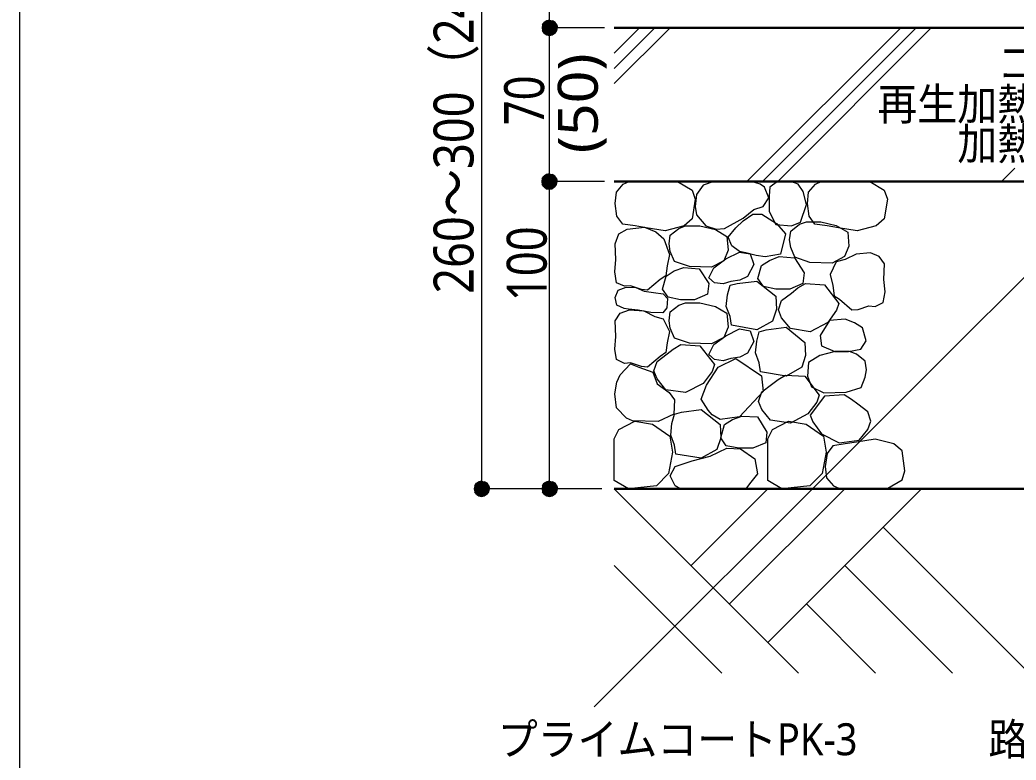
# Model space of a CAD drawing. Header units: millimetres. Extents: x 0 to 420, y 0 to 297.
# Drawn here: x 0.2 to 65, y 71.8 to 119.9 of the extents above; entities that cross this region are included whole.
import ezdxf
from ezdxf.enums import TextEntityAlignment as Align

# ---------------------------------------------------------------- set-up
doc = ezdxf.new("R2010")
doc.units = ezdxf.units.MM
doc.styles.add('kst32b', font='NotoSansJP-Variable.ttf')

msp = doc.modelspace()

# ---------------------------------------------------------------- hatches: boundary and pattern name
h = msp.add_hatch(color=7)
h.paths.add_polyline_path([(35.01, 119.761), (34.84, 119.867), (34.65, 119.422), (35.01, 119.761)])
h.paths.add_polyline_path([(34.84, 119.867), (34.65, 119.422), (34.65, 119.909), (34.84, 119.867)])
h.paths.add_polyline_path([(34.65, 119.422), (34.65, 119.909), (34.459, 119.867), (34.65, 119.422)])
h = msp.add_hatch(color=7)
h.paths.add_polyline_path([(34.459, 119.867), (34.29, 119.761), (34.65, 119.422), (34.459, 119.867)])
h.paths.add_polyline_path([(34.29, 119.761), (34.65, 119.422), (34.184, 119.613), (34.29, 119.761)])
h.paths.add_polyline_path([(34.65, 119.422), (34.184, 119.613), (34.163, 119.422), (34.65, 119.422)])
h = msp.add_hatch(color=7)
h.paths.add_polyline_path([(34.163, 119.422), (34.184, 119.232), (34.65, 119.422), (34.163, 119.422)])
h.paths.add_polyline_path([(34.184, 119.232), (34.65, 119.422), (34.29, 119.062), (34.184, 119.232)])
h.paths.add_polyline_path([(34.65, 119.422), (34.29, 119.062), (34.459, 118.957), (34.65, 119.422)])
for points in [[(34.459, 118.957), (34.65, 118.914), (34.65, 119.422), (34.459, 118.957)], [(34.438, 108.945), (34.629, 108.924), (34.629, 109.411), (34.438, 108.945)], [(30.036, 88.963), (30.226, 88.921), (30.226, 89.408), (30.036, 88.963)], [(34.459, 88.963), (34.65, 88.921), (34.65, 89.408), (34.459, 88.963)]]:
    msp.add_hatch(color=7).paths.add_polyline_path(points)
h = msp.add_hatch(color=7)
h.paths.add_polyline_path([(35.116, 119.232), (35.158, 119.422), (34.65, 119.422), (35.116, 119.232)])
h.paths.add_polyline_path([(35.158, 119.422), (34.65, 119.422), (35.116, 119.613), (35.158, 119.422)])
h.paths.add_polyline_path([(34.65, 119.422), (35.116, 119.613), (35.01, 119.761), (34.65, 119.422)])
h = msp.add_hatch(color=7)
h.paths.add_polyline_path([(34.65, 118.914), (34.84, 118.957), (34.65, 119.422), (34.65, 118.914)])
h.paths.add_polyline_path([(34.84, 118.957), (34.65, 119.422), (35.01, 119.062), (34.84, 118.957)])
h.paths.add_polyline_path([(34.65, 119.422), (35.01, 119.062), (35.116, 119.232), (34.65, 119.422)])
h = msp.add_hatch(color=7)
h.paths.add_polyline_path([(34.438, 109.876), (34.29, 109.77), (34.629, 109.411), (34.438, 109.876)])
h.paths.add_polyline_path([(34.29, 109.77), (34.629, 109.411), (34.163, 109.601), (34.29, 109.77)])
h.paths.add_polyline_path([(34.629, 109.411), (34.163, 109.601), (34.142, 109.411), (34.629, 109.411)])
h = msp.add_hatch(color=7)
h.paths.add_polyline_path([(34.989, 109.77), (34.819, 109.876), (34.629, 109.411), (34.989, 109.77)])
h.paths.add_polyline_path([(34.819, 109.876), (34.629, 109.411), (34.629, 109.918), (34.819, 109.876)])
h.paths.add_polyline_path([(34.629, 109.411), (34.629, 109.918), (34.438, 109.876), (34.629, 109.411)])
h = msp.add_hatch(color=7)
h.paths.add_polyline_path([(35.094, 109.22), (35.137, 109.411), (34.629, 109.411), (35.094, 109.22)])
h.paths.add_polyline_path([(35.137, 109.411), (34.629, 109.411), (35.094, 109.601), (35.137, 109.411)])
h.paths.add_polyline_path([(34.629, 109.411), (35.094, 109.601), (34.989, 109.77), (34.629, 109.411)])
h = msp.add_hatch(color=7)
h.paths.add_polyline_path([(34.142, 109.411), (34.163, 109.22), (34.629, 109.411), (34.142, 109.411)])
h.paths.add_polyline_path([(34.163, 109.22), (34.629, 109.411), (34.29, 109.072), (34.163, 109.22)])
h.paths.add_polyline_path([(34.629, 109.411), (34.29, 109.072), (34.438, 108.945), (34.629, 109.411)])
h = msp.add_hatch(color=7)
h.paths.add_polyline_path([(34.629, 108.924), (34.819, 108.945), (34.629, 109.411), (34.629, 108.924)])
h.paths.add_polyline_path([(34.819, 108.945), (34.629, 109.411), (34.989, 109.072), (34.819, 108.945)])
h.paths.add_polyline_path([(34.629, 109.411), (34.989, 109.072), (35.094, 109.22), (34.629, 109.411)])
h = msp.add_hatch(color=7)
h.paths.add_polyline_path([(30.036, 89.874), (29.887, 89.768), (30.226, 89.408), (30.036, 89.874)])
h.paths.add_polyline_path([(29.887, 89.768), (30.226, 89.408), (29.782, 89.598), (29.887, 89.768)])
h.paths.add_polyline_path([(30.226, 89.408), (29.782, 89.598), (29.739, 89.408), (30.226, 89.408)])
h = msp.add_hatch(color=7)
h.paths.add_polyline_path([(30.586, 89.768), (30.416, 89.874), (30.226, 89.408), (30.586, 89.768)])
h.paths.add_polyline_path([(30.416, 89.874), (30.226, 89.408), (30.226, 89.916), (30.416, 89.874)])
h.paths.add_polyline_path([(30.226, 89.408), (30.226, 89.916), (30.036, 89.874), (30.226, 89.408)])
h = msp.add_hatch(color=7)
h.paths.add_polyline_path([(30.692, 89.218), (30.734, 89.408), (30.226, 89.408), (30.692, 89.218)])
h.paths.add_polyline_path([(30.734, 89.408), (30.226, 89.408), (30.692, 89.598), (30.734, 89.408)])
h.paths.add_polyline_path([(30.226, 89.408), (30.692, 89.598), (30.586, 89.768), (30.226, 89.408)])
h = msp.add_hatch(color=7)
h.paths.add_polyline_path([(34.459, 89.874), (34.29, 89.768), (34.65, 89.408), (34.459, 89.874)])
h.paths.add_polyline_path([(34.29, 89.768), (34.65, 89.408), (34.184, 89.598), (34.29, 89.768)])
h.paths.add_polyline_path([(34.65, 89.408), (34.184, 89.598), (34.163, 89.408), (34.65, 89.408)])
h = msp.add_hatch(color=7)
h.paths.add_polyline_path([(35.01, 89.768), (34.84, 89.874), (34.65, 89.408), (35.01, 89.768)])
h.paths.add_polyline_path([(34.84, 89.874), (34.65, 89.408), (34.65, 89.916), (34.84, 89.874)])
h.paths.add_polyline_path([(34.65, 89.408), (34.65, 89.916), (34.459, 89.874), (34.65, 89.408)])
h = msp.add_hatch(color=7)
h.paths.add_polyline_path([(35.116, 89.218), (35.158, 89.408), (34.65, 89.408), (35.116, 89.218)])
h.paths.add_polyline_path([(35.158, 89.408), (34.65, 89.408), (35.116, 89.598), (35.158, 89.408)])
h.paths.add_polyline_path([(34.65, 89.408), (35.116, 89.598), (35.01, 89.768), (34.65, 89.408)])
h = msp.add_hatch(color=7)
h.paths.add_polyline_path([(29.739, 89.408), (29.782, 89.218), (30.226, 89.408), (29.739, 89.408)])
h.paths.add_polyline_path([(29.782, 89.218), (30.226, 89.408), (29.887, 89.069), (29.782, 89.218)])
h.paths.add_polyline_path([(30.226, 89.408), (29.887, 89.069), (30.036, 88.963), (30.226, 89.408)])
h = msp.add_hatch(color=7)
h.paths.add_polyline_path([(30.226, 88.921), (30.416, 88.963), (30.226, 89.408), (30.226, 88.921)])
h.paths.add_polyline_path([(30.416, 88.963), (30.226, 89.408), (30.586, 89.069), (30.416, 88.963)])
h.paths.add_polyline_path([(30.226, 89.408), (30.586, 89.069), (30.692, 89.218), (30.226, 89.408)])
h = msp.add_hatch(color=7)
h.paths.add_polyline_path([(34.163, 89.408), (34.184, 89.218), (34.65, 89.408), (34.163, 89.408)])
h.paths.add_polyline_path([(34.184, 89.218), (34.65, 89.408), (34.29, 89.069), (34.184, 89.218)])
h.paths.add_polyline_path([(34.65, 89.408), (34.29, 89.069), (34.459, 88.963), (34.65, 89.408)])
h = msp.add_hatch(color=7)
h.paths.add_polyline_path([(34.65, 88.921), (34.84, 88.963), (34.65, 89.408), (34.65, 88.921)])
h.paths.add_polyline_path([(34.84, 88.963), (34.65, 89.408), (35.01, 89.069), (34.84, 88.963)])
h.paths.add_polyline_path([(34.65, 89.408), (35.01, 89.069), (35.116, 89.218), (34.65, 89.408)])

# ---------------------------------------------------------------- linework, layer by layer
at = {"lineweight": 13}
for points in [[(0.191, 0), (0.191, 296.968), (420.158, 296.968), (420.158, 0)], [(47.413, 104.775), (46.99, 104.86), (46.503, 105.22), (46.27, 105.791), (46.757, 106.405), (47.244, 106.849), (47.858, 107.294), (48.45, 107.294), (49.403, 106.68), (49.996, 106.003), (49.678, 104.69), (48.662, 104.5), (48.091, 104.606)], [(39.92, 102.616), (39.518, 102.595), (38.989, 102.828), (38.883, 103.526), (38.947, 104.33), (38.904, 105.346), (39.158, 106.003), (39.687, 106.32), (40.83, 106.447), (41.55, 106.13), (42.079, 105.685), (42.439, 104.669), (42.291, 103.928), (42.206, 103.272), (41.846, 103.039), (41.021, 102.341), (40.619, 102.383)], [(42.482, 104.86), (42.418, 105.346), (42.482, 105.918), (43.053, 106.362), (43.498, 106.532), (44.429, 106.532), (45.445, 106.299), (46.186, 105.833), (46.27, 104.944), (45.974, 104.246), (45.17, 103.844), (43.752, 103.886), (42.778, 104.204)], [(50.334, 105.114), (50.25, 105.622), (50.334, 106.172), (50.906, 106.638), (51.35, 106.786), (52.282, 106.786), (53.298, 106.553), (54.039, 106.109), (54.102, 105.198), (53.827, 104.521), (53.023, 104.098), (51.583, 104.14), (50.61, 104.479)], [(46.44, 102.912), (45.932, 102.743), (45.381, 102.828), (45, 103.145), (45.339, 103.801), (46.101, 104.373), (46.99, 104.817), (47.689, 104.712), (47.943, 104.013), (47.519, 103.23), (47.032, 102.997)], [(49.361, 102.404), (48.556, 102.574), (48.196, 103.103), (48.429, 103.95), (48.959, 104.267), (49.572, 104.521), (50.588, 104.436), (51.202, 103.463), (51.118, 102.764), (50.271, 102.404)], [(55.414, 101.325), (55.816, 101.282), (56.346, 101.537), (56.473, 102.235), (56.388, 103.039), (56.43, 104.055), (56.092, 104.542), (55.52, 104.775), (54.589, 104.69), (53.869, 104.33), (53.298, 104.182), (52.896, 103.357), (53.065, 102.637), (53.15, 101.981), (53.509, 101.748), (54.314, 101.05), (54.716, 101.092)], [(43.159, 101.706), (42.355, 101.875), (41.995, 102.404), (42.228, 103.251), (42.757, 103.59), (43.371, 103.822), (44.387, 103.738), (45, 102.764), (44.916, 102.087), (44.069, 101.706)], [(39.772, 101.113), (39.497, 101.155), (39.031, 101.367), (38.904, 101.854), (39.116, 102.341), (39.624, 102.531), (40.259, 102.51), (40.788, 102.277), (41.402, 102.193), (42.037, 102.108), (42.312, 101.791), (42.27, 101.198), (42.016, 100.859), (41.233, 100.88), (40.407, 101.029)], [(46.397, 100.626), (46.143, 101.282), (46.228, 102.045), (46.397, 102.658), (46.842, 102.785), (48.133, 102.934), (49.361, 101.96), (49.403, 101.113), (49.149, 100.33), (48.133, 99.759), (46.482, 100.055)], [(50.313, 99.843), (49.742, 100.542), (49.53, 101.071), (49.742, 101.663), (50.377, 102.15), (50.8, 102.489), (51.287, 102.764), (52.536, 102.679), (53.467, 101.473), (53.319, 101.029), (52.747, 100.245), (51.604, 99.631)], [(42.482, 99.864), (42.418, 100.351), (42.482, 100.923), (43.053, 101.367), (43.498, 101.515), (44.429, 101.515), (45.445, 101.282), (46.186, 100.838), (46.27, 99.928), (45.974, 99.25), (45.17, 98.848), (43.752, 98.891), (42.778, 99.208)], [(39.92, 97.621), (39.518, 97.578), (38.989, 97.832), (38.883, 98.51), (38.947, 99.335), (38.904, 100.351), (39.243, 100.838), (39.836, 101.071), (40.767, 100.986), (41.487, 100.626), (42.037, 100.478), (42.439, 99.653), (42.291, 98.912), (42.206, 98.277), (41.846, 98.023), (41.021, 97.324), (40.619, 97.367)], [(54.081, 98.34), (54.885, 98.51), (55.245, 99.039), (55.012, 99.886), (54.483, 100.224), (53.869, 100.457), (52.853, 100.372), (52.239, 99.399), (52.324, 98.721), (53.192, 98.34)], [(46.44, 97.896), (45.932, 97.748), (45.381, 97.832), (45, 98.15), (45.339, 98.806), (46.101, 99.377), (46.99, 99.822), (47.689, 99.695), (47.943, 98.996), (47.519, 98.234), (47.032, 97.98)], [(48.281, 97.6), (48.048, 98.256), (48.133, 99.018), (48.281, 99.631), (48.726, 99.759), (50.038, 99.928), (51.245, 98.933), (51.287, 98.086), (51.054, 97.324), (50.038, 96.753), (48.366, 97.028)], [(42.206, 95.864), (41.635, 96.562), (41.423, 97.091), (41.635, 97.705), (42.291, 98.192), (42.693, 98.51), (43.18, 98.806), (44.429, 98.721), (45.381, 97.494), (45.212, 97.049), (44.641, 96.266), (43.498, 95.673)], [(45.212, 94.234), (44.958, 94.53), (44.514, 95.25), (44.852, 96.16), (45.614, 97.324), (46.757, 97.896), (48.429, 96.774), (48.535, 95.737), (46.99, 94.086), (45.741, 93.916)], [(55.182, 96.668), (55.266, 97.155), (55.182, 97.727), (54.61, 98.171), (54.166, 98.34), (53.234, 98.34), (52.218, 98.086), (51.498, 97.642), (51.414, 96.753), (51.689, 96.054), (52.493, 95.652), (53.933, 95.695), (54.906, 96.012)], [(40.047, 93.832), (39.645, 94.001), (38.989, 94.679), (38.883, 95.589), (39.031, 96.351), (39.243, 96.837), (39.899, 97.536), (40.45, 97.324), (41.36, 97.007), (41.635, 96.245), (42.418, 95.673), (42.778, 95.208), (42.736, 94.276), (41.72, 93.789)], [(49.022, 93.874), (48.45, 94.573), (48.239, 95.102), (48.45, 95.716), (49.086, 96.202), (49.509, 96.52), (49.996, 96.816), (51.245, 96.732), (52.176, 95.504), (52.028, 95.059), (51.456, 94.297), (50.313, 93.684)], [(54.779, 92.583), (55.351, 93.281), (55.541, 93.811), (55.351, 94.425), (54.695, 94.911), (54.293, 95.229), (53.806, 95.525), (52.536, 95.441), (51.604, 94.213), (51.774, 93.768), (52.345, 92.985), (53.488, 92.393)], [(42.778, 92.244), (42.524, 92.9), (42.609, 93.662), (42.778, 94.276), (43.222, 94.403), (44.514, 94.573), (45.741, 93.599), (45.784, 92.731), (45.53, 91.969), (44.514, 91.398), (42.862, 91.673)], [(46.948, 92.054), (46.143, 92.202), (45.784, 92.731), (46.016, 93.599), (46.546, 93.916), (47.159, 94.149), (48.175, 94.086), (48.789, 93.091), (48.705, 92.414), (47.858, 92.054)], [(38.841, 92.668), (39.158, 93.281), (40.196, 93.811), (41.339, 93.62), (42.46, 92.837), (42.651, 91.8), (42.376, 90.403), (41.593, 89.598), (39.772, 89.408), (38.841, 89.958)], [(48.853, 92.668), (49.149, 93.281), (50.186, 93.811), (51.329, 93.62), (52.472, 92.837), (52.641, 91.8), (52.387, 90.403), (51.583, 89.598), (49.763, 89.408), (48.853, 89.958)]]:
    msp.add_lwpolyline(points, close=True, dxfattribs=at)
for points in [[(30.226, 143.404), (30.226, 89.408)], [(34.65, 89.408), (34.65, 109.411), (34.65, 119.422), (34.65, 125.412), (34.65, 143.404)], [(38.227, 119.422), (34.607, 119.422)], [(38.841, 117.771), (40.492, 119.422)], [(38.841, 116.776), (41.487, 119.422)], [(38.841, 115.782), (42.482, 119.422)], [(47.477, 109.411), (57.489, 119.422)], [(48.493, 109.411), (58.484, 119.422)], [(49.488, 109.411), (59.478, 119.422)], [(64.05, 109.411), (64.918, 110.278)], [(38.227, 109.411), (34.607, 109.411)], [(71.755, 109.411), (37.55, 75.226)], [(42.968, 109.411), (43.921, 108.839), (44.111, 108.268), (43.921, 106.976), (43.392, 106.532), (42.164, 106.193), (40.936, 106.405), (40.217, 106.532), (39.412, 106.638), (39.031, 107.146), (38.904, 107.992), (38.989, 108.712), (39.434, 109.241), (39.814, 109.411)], [(45.339, 109.411), (44.641, 109.178), (44.196, 108.564), (44.111, 107.781), (44.196, 107.252), (44.81, 106.532), (45.487, 106.32), (46.016, 106.362), (47.244, 107.019), (47.943, 107.59), (48.535, 107.781), (48.916, 108.352), (48.62, 109.051), (48.345, 109.241), (47.773, 109.411)], [(49.466, 109.411), (48.98, 109.051), (48.937, 108.479), (48.937, 107.463), (49.361, 106.616), (50.377, 106.532), (50.969, 106.765), (51.35, 107.908), (51.139, 108.754), (50.821, 109.241), (50.334, 109.411)], [(55.478, 109.411), (56.409, 108.839), (56.621, 108.268), (56.409, 106.976), (55.88, 106.532), (54.652, 106.193), (53.446, 106.405), (52.705, 106.532), (51.901, 106.638), (51.541, 107.146), (51.414, 107.992), (51.498, 108.712), (51.943, 109.241), (52.303, 109.411)], [(43.138, 89.408), (42.82, 89.598), (42.482, 90.255), (42.82, 90.868), (43.921, 91.228), (45.085, 91.546), (46.186, 92.054), (47.075, 92.012), (48.006, 91.355), (48.175, 90.382), (47.646, 89.725), (47.413, 89.408)], [(56.642, 89.45), (57.573, 90.001), (57.764, 90.572), (57.573, 91.884), (57.044, 92.329), (55.816, 92.646), (54.61, 92.456), (53.869, 92.329), (53.065, 92.202), (52.705, 91.715), (52.578, 90.868), (52.663, 90.128), (53.107, 89.598), (53.467, 89.45)], [(38.037, 89.408), (30.226, 89.408)], [(38.841, 89.408), (50.842, 77.406)], [(48.853, 89.408), (43.857, 84.413)], [(53.848, 89.408), (46.355, 81.915)], [(58.843, 89.408), (48.853, 79.417)], [(56.346, 86.91), (65.85, 77.406)], [(38.841, 84.413), (45.847, 77.406)], [(53.848, 84.413), (60.854, 77.406)], [(51.35, 81.915), (55.838, 77.406)]]:
    msp.add_lwpolyline(points, dxfattribs=at)
at = {"lineweight": 0}
for points in [[(34.65, 119.422), (34.65, 119.909), (34.459, 119.867)], [(34.84, 119.867), (34.65, 119.422), (34.65, 119.909)], [(34.65, 119.422), (34.184, 119.613), (34.163, 119.422)], [(34.163, 119.422), (34.184, 119.232), (34.65, 119.422)], [(34.29, 119.761), (34.65, 119.422), (34.184, 119.613)], [(34.184, 119.232), (34.65, 119.422), (34.29, 119.062)], [(34.459, 119.867), (34.29, 119.761), (34.65, 119.422)], [(34.65, 119.422), (34.29, 119.062), (34.459, 118.957)], [(34.459, 118.957), (34.65, 118.914), (34.65, 119.422)], [(35.01, 119.761), (34.84, 119.867), (34.65, 119.422)], [(34.65, 119.422), (35.116, 119.613), (35.01, 119.761)], [(35.158, 119.422), (34.65, 119.422), (35.116, 119.613)], [(34.65, 118.914), (34.84, 118.957), (34.65, 119.422)], [(34.84, 118.957), (34.65, 119.422), (35.01, 119.062)], [(34.65, 119.422), (35.01, 119.062), (35.116, 119.232)], [(35.116, 119.232), (35.158, 119.422), (34.65, 119.422)], [(34.629, 109.411), (34.163, 109.601), (34.142, 109.411)], [(34.29, 109.77), (34.629, 109.411), (34.163, 109.601)], [(34.438, 109.876), (34.29, 109.77), (34.629, 109.411)], [(34.629, 109.411), (34.629, 109.918), (34.438, 109.876)], [(34.819, 109.876), (34.629, 109.411), (34.629, 109.918)], [(34.989, 109.77), (34.819, 109.876), (34.629, 109.411)], [(34.629, 109.411), (35.094, 109.601), (34.989, 109.77)], [(35.137, 109.411), (34.629, 109.411), (35.094, 109.601)], [(34.142, 109.411), (34.163, 109.22), (34.629, 109.411)], [(34.163, 109.22), (34.629, 109.411), (34.29, 109.072)], [(34.629, 109.411), (34.29, 109.072), (34.438, 108.945)], [(34.438, 108.945), (34.629, 108.924), (34.629, 109.411)], [(34.629, 108.924), (34.819, 108.945), (34.629, 109.411)], [(34.819, 108.945), (34.629, 109.411), (34.989, 109.072)], [(34.629, 109.411), (34.989, 109.072), (35.094, 109.22)], [(35.094, 109.22), (35.137, 109.411), (34.629, 109.411)], [(30.226, 89.408), (29.782, 89.598), (29.739, 89.408)], [(29.887, 89.768), (30.226, 89.408), (29.782, 89.598)], [(30.036, 89.874), (29.887, 89.768), (30.226, 89.408)], [(30.226, 89.408), (30.226, 89.916), (30.036, 89.874)], [(30.416, 89.874), (30.226, 89.408), (30.226, 89.916)], [(30.586, 89.768), (30.416, 89.874), (30.226, 89.408)], [(30.226, 89.408), (30.692, 89.598), (30.586, 89.768)], [(30.734, 89.408), (30.226, 89.408), (30.692, 89.598)], [(34.65, 89.408), (34.184, 89.598), (34.163, 89.408)], [(34.29, 89.768), (34.65, 89.408), (34.184, 89.598)], [(34.459, 89.874), (34.29, 89.768), (34.65, 89.408)], [(34.65, 89.408), (34.65, 89.916), (34.459, 89.874)], [(34.84, 89.874), (34.65, 89.408), (34.65, 89.916)], [(35.01, 89.768), (34.84, 89.874), (34.65, 89.408)], [(34.65, 89.408), (35.116, 89.598), (35.01, 89.768)], [(35.158, 89.408), (34.65, 89.408), (35.116, 89.598)], [(29.739, 89.408), (29.782, 89.218), (30.226, 89.408)], [(29.782, 89.218), (30.226, 89.408), (29.887, 89.069)], [(30.226, 89.408), (29.887, 89.069), (30.036, 88.963)], [(30.036, 88.963), (30.226, 88.921), (30.226, 89.408)], [(30.226, 88.921), (30.416, 88.963), (30.226, 89.408)], [(30.416, 88.963), (30.226, 89.408), (30.586, 89.069)], [(30.226, 89.408), (30.586, 89.069), (30.692, 89.218)], [(30.692, 89.218), (30.734, 89.408), (30.226, 89.408)], [(34.163, 89.408), (34.184, 89.218), (34.65, 89.408)], [(34.184, 89.218), (34.65, 89.408), (34.29, 89.069)], [(34.65, 89.408), (34.29, 89.069), (34.459, 88.963)], [(34.459, 88.963), (34.65, 88.921), (34.65, 89.408)], [(34.65, 88.921), (34.84, 88.963), (34.65, 89.408)], [(34.84, 88.963), (34.65, 89.408), (35.01, 89.069)], [(34.65, 89.408), (35.01, 89.069), (35.116, 89.218)], [(35.116, 89.218), (35.158, 89.408), (34.65, 89.408)]]:
    msp.add_lwpolyline(points, close=True, dxfattribs=at)
at = {"lineweight": 30}
for points in [[(114.088, 119.422), (38.841, 119.422)], [(114.088, 109.411), (38.841, 109.411)], [(114.088, 89.408), (38.841, 89.408)]]:
    msp.add_lwpolyline(points, dxfattribs=at)

# ---------------------------------------------------------------- texts
at = {"style": 'kst32b'}
for s, height, p, p2 in [('260～300（240～280）', 2.59891, (29.697, 102.108), (29.697, 134.594)), ('コンクリート版又は', 2.0791, (63.775, 116.078), (87.165, 116.078)), ('(50)', 2.5989, (37.782, 111.252), (37.782, 117.749)), ('70', 2.5989, (34.29, 113.072), (34.29, 116.321)), ('再生加熱アスファルト混合物又は', 2.07913, (55.965, 113.411), (94.948, 113.411)), ('加熱アスファルト混合物', 2.07913, (61.172, 110.829), (89.76, 110.829)), ('100', 2.5989, (34.459, 101.621), (34.459, 106.494)), ('プライムコートPK-3', 2.07913, (31.284, 72.072), (54.674, 72.072)), ('路盤材', 2.0791, (63.183, 72.072), (70.979, 72.072))]:
    msp.add_text(s, height=height, dxfattribs=at).set_placement(p, p2, align=Align.FIT)

doc.saveas('drawing.dxf')
